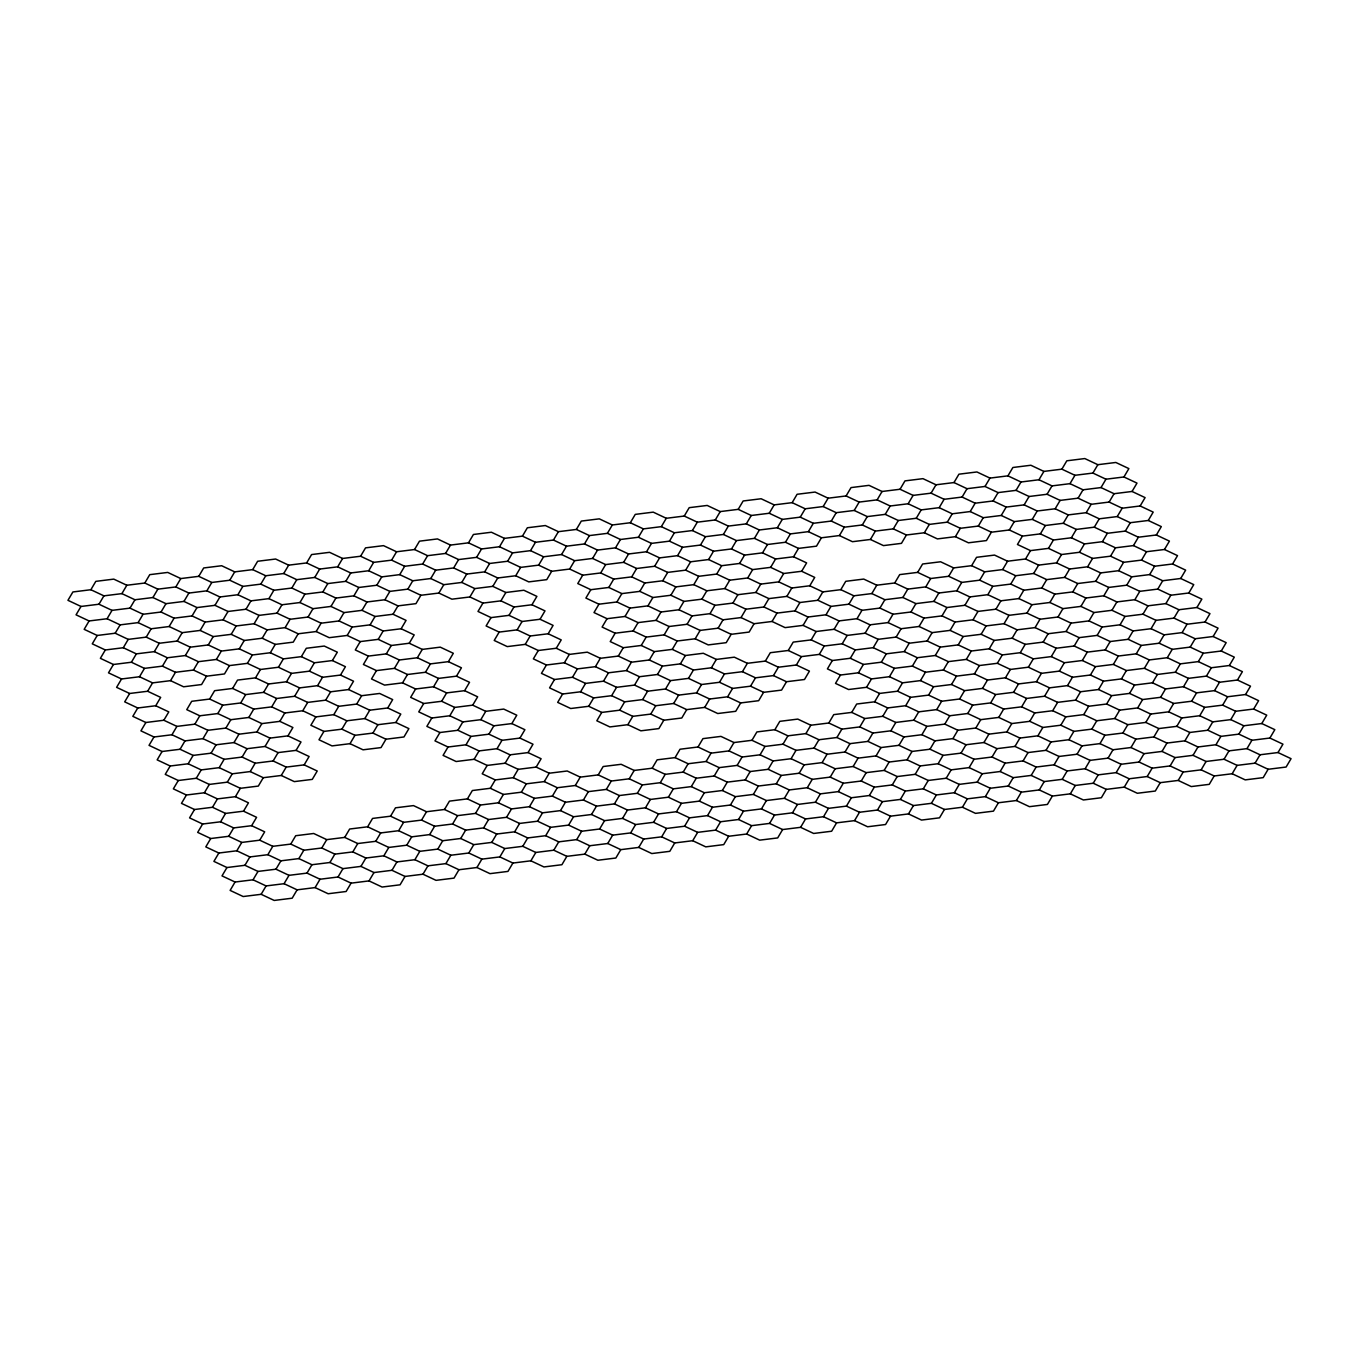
<?xml version="1.0" encoding="UTF-8"?>
<svg xmlns="http://www.w3.org/2000/svg" width="1359" height="1359" viewBox="0 0 1359 1359"><rect width="100%" height="100%" fill="white"/><g stroke="black" fill="none" stroke-linecap="round" stroke-linejoin="round"><path stroke-width="1.5" d="M298.182 633.787L285.135 627.637L267.162 629.88L254.116 623.747L236.126 625.972L223.08 619.84L205.107 622.065L192.061 615.933L174.071 618.175L161.025 612.026L143.052 614.268L130.005 608.136L112.016 610.361L98.969 604.228L80.996 606.454L76.053 614.829L89.099 620.961L107.089 618.736L120.136 624.868L138.108 622.626L151.155 628.775L169.145 626.533L182.191 632.665L200.164 630.44L213.21 636.573L231.2 634.347L244.246 640.48L262.219 638.237L275.265 644.387L293.255 642.144L298.182 633.787L316.171 631.544L329.218 637.677L347.191 635.451L360.237 641.584L378.227 639.359L391.273 645.491L409.246 643.249L422.292 649.398L440.282 647.156L453.311 653.288L448.385 661.663L430.395 663.888L417.349 657.756L399.376 659.998L386.33 653.866L368.34 656.091L355.311 649.959L360.237 641.584M90.866 589.721L95.809 581.363L113.782 579.121L126.829 585.253L144.818 583.028L157.865 589.16L175.838 586.935L188.884 593.068L206.874 590.825L219.92 596.975L237.893 594.732L250.939 600.865L268.929 598.639L281.959 604.772L299.948 602.547L312.995 608.679L330.967 606.437L344.014 612.586L362.004 610.344L375.05 616.476L393.023 614.251L406.069 620.384L401.143 628.758L383.153 630.984L370.107 624.851L352.134 627.077L339.087 620.944L321.098 623.186L308.051 617.037L290.079 619.279L277.032 613.147L259.042 615.372L245.996 609.24L228.023 611.465L214.977 605.333L196.987 607.575L183.958 601.425L165.968 603.668L152.921 597.535L134.949 599.761L121.902 593.628L103.913 595.854L90.866 589.721L72.893 591.963L67.95 600.321L80.996 606.454M89.099 620.961L84.173 629.336L97.219 635.468L115.192 633.226L128.239 639.376L146.228 637.133L159.275 643.266L177.248 641.04L190.294 647.173L208.284 644.947L221.313 651.08L239.303 648.855L252.349 654.987L270.322 652.745L283.368 658.877L301.358 656.652L314.405 662.784L332.377 660.559L345.424 666.691L340.497 675.066L322.508 677.292L309.461 671.159L291.489 673.385L278.442 667.252L260.452 669.477L247.406 663.345L229.433 665.587L216.387 659.455L198.397 661.68L185.351 655.548L167.378 657.773L154.331 651.641L136.342 653.866L123.295 647.733L105.323 649.976L92.276 643.843L97.219 635.468M98.969 604.228L103.913 595.854M107.089 618.736L112.016 610.361M121.902 593.628L126.829 585.253M105.323 649.976L100.379 658.334L113.426 664.483L131.415 662.241L144.462 668.373L162.434 666.148L175.481 672.28L193.471 670.055L206.517 676.187L224.49 673.945L229.433 665.587M115.192 633.226L120.136 624.868M130.005 608.136L134.949 599.761M144.818 583.028L149.745 574.653L167.735 572.428L180.781 578.56L198.754 576.335L211.8 582.467L229.79 580.225L242.836 586.375L260.809 584.132L273.855 590.265L291.845 588.039L304.892 594.172L322.864 591.946L335.911 598.079L353.901 595.837L366.947 601.986L384.92 599.744L397.966 605.876L415.956 603.651L420.882 595.276L438.872 593.051L451.918 599.183L469.891 596.958L482.938 603.09L500.927 600.848L513.974 606.997L531.947 604.755L544.993 610.887L540.05 619.262L522.077 621.488L509.03 615.355L491.041 617.598L477.994 611.448L482.938 603.09M113.426 664.483L108.499 672.841L121.546 678.973L139.518 676.748L152.565 682.881L170.555 680.655L183.601 686.788L201.574 684.545L206.517 676.187M123.295 647.733L128.239 639.376M138.108 622.626L143.052 614.268M152.921 597.535L157.865 589.16M121.546 678.973L116.602 687.348L129.649 693.481L147.638 691.255L160.668 697.388L155.741 705.746L137.752 707.988L124.705 701.856L129.649 693.481M131.415 662.241L136.342 653.866M146.228 637.133L151.155 628.775M161.025 612.026L165.968 603.668M175.838 586.935L180.781 578.56M139.518 676.748L144.462 668.373M154.331 651.641L159.275 643.266M169.145 626.533L174.071 618.175M183.958 601.425L188.884 593.068M198.754 576.335L203.697 567.96L221.67 565.735L234.716 571.867L252.706 569.625L265.752 575.757L283.725 573.532L296.772 579.664L314.761 577.439L327.808 583.572L345.781 581.346L358.827 587.479L376.817 585.236L389.863 591.386L407.836 589.143L420.882 595.276M137.752 707.988L132.825 716.346L145.872 722.495L163.844 720.253L176.891 726.385L194.881 724.16L207.927 730.293L225.9 728.067L238.946 734.2L256.936 731.957L269.982 738.107L287.955 735.865L301.002 741.997L296.058 750.372L278.085 752.597L265.039 746.465L247.049 748.707L234.003 742.575L216.03 744.8L202.984 738.667L184.994 740.893L171.964 734.76L153.975 736.986L140.928 730.853L145.872 722.495M147.638 691.255L152.565 682.881M162.434 666.148L167.378 657.773M177.248 641.04L182.191 632.665M192.061 615.933L196.987 607.575M206.874 590.825L211.8 582.467M170.555 680.655L175.481 672.28M185.351 655.548L190.294 647.173M200.164 630.44L205.107 622.065M214.977 605.333L219.92 596.975M229.79 580.225L234.716 571.867M153.975 736.986L149.031 745.361L162.078 751.493L180.067 749.268L193.114 755.4L211.087 753.175L224.133 759.307L242.123 757.065L255.169 763.214L273.142 760.972L286.188 767.105L304.178 764.879L317.225 771.012L312.281 779.386L294.308 781.612L281.262 775.479L263.272 777.705L250.226 771.572L232.253 773.815L219.207 767.665L201.217 769.907L188.171 763.775L170.198 766L157.151 759.868L162.078 751.493M163.844 720.253L168.788 711.895L155.741 705.746M193.471 670.055L198.397 661.68M208.284 644.947L213.21 636.573M223.08 619.84L228.023 611.465M237.893 594.732L242.836 586.375M252.706 569.625L257.632 561.267L275.622 559.025L288.669 565.157L306.641 562.932L319.688 569.064L337.678 566.839L350.724 572.971L368.697 570.746L381.743 576.879L399.733 574.636L412.779 580.769L430.752 578.543L443.798 584.676L461.788 582.45L474.835 588.583L492.807 586.358L505.854 592.49L523.844 590.248L536.89 596.38L531.947 604.755M171.964 734.76L176.891 726.385M216.387 659.455L221.313 651.08M231.2 634.347L236.126 625.972M245.996 609.24L250.939 600.865M260.809 584.132L265.752 575.757M170.198 766L165.254 774.375L178.301 780.508L196.291 778.265L209.32 784.415L227.31 782.172L240.356 788.305L258.329 786.08L263.272 777.705M180.067 749.268L184.994 740.893M194.881 724.16L199.807 715.785L217.797 713.56L230.843 719.692L248.816 717.467L261.862 723.6L279.852 721.357L292.898 727.507L287.955 735.865M209.677 699.053L214.62 690.695L232.61 688.452L245.639 694.585L263.629 692.36L276.675 698.492L294.648 696.267L307.695 702.399L325.684 700.157L338.731 706.306L356.704 704.064L369.75 710.196L387.74 707.971L400.786 714.104L395.843 722.478L377.87 724.704L364.824 718.571L346.834 720.797L333.787 714.664L315.815 716.906L302.768 710.757L284.778 712.999L271.732 706.867L253.759 709.092L240.713 702.96L222.723 705.185L209.677 699.053L191.704 701.295L186.761 709.653L199.807 715.785M239.303 648.855L244.246 640.48M254.116 623.747L259.042 615.372M268.929 598.639L273.855 590.265M283.725 573.532L288.669 565.157M178.301 780.508L173.357 788.866L186.404 795.015L204.394 792.773L217.44 798.905L235.413 796.68L248.459 802.812L243.533 811.187L225.543 813.412L212.497 807.28L194.524 809.505L181.477 803.373L186.404 795.015M188.171 763.775L193.114 755.4M202.984 738.667L207.927 730.293M217.797 713.56L222.723 705.185M232.61 688.452L237.536 680.095L255.526 677.852L268.572 683.985L286.545 681.759L299.592 687.892L317.581 685.666L330.628 691.799L348.6 689.557L361.647 695.706L379.637 693.464L392.666 699.596L387.74 707.971M247.406 663.345L252.349 654.987M262.219 638.237L267.162 629.88M277.032 613.147L281.959 604.772M291.845 588.039L296.772 579.664M306.641 562.932L311.585 554.557L329.574 552.332L342.621 558.464L360.594 556.239L373.64 562.371L391.63 560.146L404.659 566.278L422.649 564.036L435.695 570.168L453.668 567.943L466.715 574.076L484.704 571.85L497.751 577.983L515.724 575.757L528.77 581.89L546.76 579.647L551.686 571.29L569.676 569.047L582.722 575.18L600.695 572.954L613.741 579.087L631.731 576.862L644.778 582.994L662.75 580.769L675.797 586.901L693.786 584.659L706.833 590.791L724.806 588.566L737.852 594.698L755.842 592.473L768.888 598.606L786.861 596.38L799.907 602.513L817.897 600.27L830.944 606.403L848.916 604.177L861.963 610.31L879.952 608.085L892.999 614.217L910.972 611.992L924.018 618.124L942.008 615.882L955.037 622.031L973.027 619.789L986.073 625.921L1004.046 623.696L1017.093 629.829L1035.082 627.603L1048.129 633.736L1066.102 631.493L1079.148 637.643L1097.138 635.4L1110.184 641.533L1128.157 639.308L1141.203 645.44L1159.193 643.215L1172.239 649.347L1190.212 647.105L1203.259 653.254L1221.248 651.012L1234.295 657.144L1229.351 665.519L1211.362 667.745L1198.332 661.612L1180.342 663.855L1167.296 657.705L1149.323 659.947L1136.277 653.815L1118.287 656.04L1105.241 649.908L1087.268 652.133L1074.222 646.001L1056.232 648.243L1043.185 642.094L1025.213 644.336L1012.166 638.203L994.176 640.429L981.13 634.296L963.157 636.522L950.111 630.389L932.121 632.631L919.075 626.482L901.102 628.724L888.056 622.592L870.066 624.817L857.019 618.685L839.047 620.91L826 614.778L808.01 617.02L794.981 610.87L776.991 613.113L763.945 606.98L745.972 609.206L732.926 603.073L714.936 605.299L701.89 599.166L683.917 601.391L670.87 595.259L652.881 597.501L639.834 591.369L621.861 593.594L608.815 587.462L590.825 589.687L577.779 583.555L582.722 575.18M196.291 778.265L201.217 769.907M211.087 753.175L216.03 744.8M225.9 728.067L230.843 719.692M240.713 702.96L245.639 694.585M255.526 677.852L260.452 669.477M270.322 652.745L275.265 644.387M285.135 627.637L290.079 619.279M299.948 602.547L304.892 594.172M314.761 577.439L319.688 569.064M194.524 809.505L189.581 817.88L202.627 824.013L220.617 821.787L233.663 827.92L251.636 825.694L264.682 831.827L259.739 840.185L241.766 842.427L228.72 836.295L210.73 838.52L197.684 832.388L202.627 824.013M204.394 792.773L209.32 784.415M219.207 767.665L224.133 759.307M234.003 742.575L238.946 734.2M248.816 717.467L253.759 709.092M263.629 692.36L268.572 683.985M278.442 667.252L283.368 658.877M308.051 617.037L312.995 608.679M322.864 591.946L327.808 583.572M337.678 566.839L342.621 558.464M212.497 807.28L217.44 798.905M227.31 782.172L232.253 773.815M242.123 757.065L247.049 748.707M256.936 731.957L261.862 723.6M271.732 706.867L276.675 698.492M286.545 681.759L291.489 673.385M301.358 656.652L306.302 648.277L324.274 646.052L337.321 652.184L332.377 660.559M316.171 631.544L321.098 623.186M330.967 606.437L335.911 598.079M345.781 581.346L350.724 572.971M360.594 556.239L365.537 547.864L383.51 545.639L396.556 551.771L414.546 549.529L427.592 555.678L445.565 553.436L458.612 559.568L476.601 557.343L489.631 563.475L507.62 561.25L520.667 567.383L538.64 565.14L551.686 571.29M210.73 838.52L205.804 846.895L218.85 853.027L236.823 850.785L249.869 856.934L267.859 854.692L280.905 860.825L298.878 858.599L311.924 864.732L329.914 862.506L342.961 868.639L360.933 866.396L373.98 872.546L391.97 870.304L405.016 876.436L422.989 874.211L436.035 880.343L454.025 878.118L458.951 869.743L476.941 867.518L489.987 873.65L507.96 871.408L512.904 863.05L530.876 860.808L543.923 866.94L561.913 864.715L566.839 856.34L584.829 854.115L597.875 860.247L615.848 858.022L620.791 849.647L638.764 847.421L651.81 853.554L669.8 851.329L674.727 842.954L692.716 840.711L705.763 846.861L723.735 844.618L728.679 836.261L746.669 834.018L759.698 840.151L777.688 837.925L782.631 829.551L800.604 827.325L813.65 833.458L831.64 831.232L836.566 822.858L854.556 820.632L867.603 826.765L885.575 824.522L890.519 816.164L908.491 813.922L921.538 820.072L939.528 817.829L944.454 809.471L962.444 807.229L975.49 813.361L993.463 811.136L998.406 802.761L1016.379 800.536L1029.426 806.668L1047.415 804.443L1052.359 796.068L1070.331 793.843L1083.378 799.975L1101.368 797.733L1106.294 789.375L1124.284 787.133L1137.33 793.265L1155.303 791.04L1160.246 782.665L1178.219 780.44L1191.265 786.572L1209.255 784.347L1214.182 775.972L1232.171 773.747L1245.218 779.879L1263.19 777.637L1268.134 769.279L1286.107 767.037L1291.05 758.679L1278.004 752.546L1260.031 754.772L1246.984 748.639L1228.995 750.864L1215.948 744.732L1197.975 746.974L1184.929 740.825L1166.939 743.067L1153.893 736.935L1135.92 739.16L1122.874 733.028L1104.884 735.253L1091.838 729.12L1073.865 731.363L1060.818 725.213L1042.829 727.456L1029.782 721.323L1011.809 723.549L998.763 717.416L980.773 719.641L967.727 713.509L949.754 715.751L936.708 709.602L918.718 711.844L905.689 705.712L887.699 707.937L874.652 701.805L856.68 704.03L851.736 712.405L833.746 714.63L828.82 723.005L810.83 725.23L797.784 719.098L779.811 721.34L774.868 729.698L756.895 731.94L751.952 740.298L733.979 742.541L720.933 736.391L702.943 738.633L698.016 746.991L680.027 749.234L675.083 757.609L657.11 759.834L652.167 768.209L634.194 770.434L621.148 764.302L603.158 766.527L598.232 774.902L580.242 777.127L567.196 770.995L549.223 773.22L536.176 767.088L518.187 769.33L505.14 763.197L487.168 765.423L474.121 759.29L456.131 761.516L443.085 755.383L448.028 747.008L466.001 744.783L479.048 750.915L497.037 748.69L510.084 754.823L528.056 752.597L541.103 758.73L536.176 767.088M220.617 821.787L225.543 813.412M235.413 796.68L240.356 788.305M250.226 771.572L255.169 763.214M265.039 746.465L269.982 738.107M279.852 721.357L284.778 712.999M294.648 696.267L299.592 687.892M309.461 671.159L314.405 662.784M339.087 620.944L344.014 612.586M353.901 595.837L358.827 587.479M368.697 570.746L373.64 562.371M218.85 853.027L213.907 861.385L226.953 867.535L244.943 865.292L257.989 871.425L275.962 869.199L289.008 875.332L306.998 873.107L320.028 879.239L338.017 876.997L351.064 883.146L369.036 880.904L382.083 887.036L400.073 884.811L405.016 876.436M228.72 836.295L233.663 827.92M273.142 760.972L278.085 752.597M302.768 710.757L307.695 702.399M317.581 685.666L322.508 677.292M347.191 635.451L352.134 627.077M362.004 610.344L366.947 601.986M376.817 585.236L381.743 576.879M391.63 560.146L396.556 551.771M226.953 867.535L222.01 875.892L235.056 882.025L253.046 879.8L266.092 885.932L284.065 883.707L297.111 889.839L315.101 887.597L328.148 893.746L346.12 891.504L351.064 883.146M236.823 850.785L241.766 842.427M251.636 825.694L256.579 817.32L243.533 811.187M281.262 775.479L286.188 767.105M315.815 716.906L310.871 725.264L323.918 731.397L341.907 729.171L354.954 735.304L372.927 733.079L385.973 739.211L403.963 736.969L408.889 728.611L395.843 722.478M325.684 700.157L330.628 691.799M370.107 624.851L375.05 616.476M384.92 599.744L389.863 591.386M399.733 574.636L404.659 566.278M414.546 549.529L419.472 541.171L437.462 538.928L450.508 545.078L468.481 542.836L481.528 548.968L499.517 546.743L512.564 552.875L530.537 550.65L543.583 556.782L561.573 554.54L574.619 560.689L592.592 558.447L605.638 564.58L623.628 562.354L636.658 568.487L654.647 566.261L667.694 572.394L685.666 570.151L698.713 576.301L716.703 574.059L729.749 580.191L747.722 577.966L760.768 584.098L778.758 581.873L791.804 588.005L809.777 585.78L822.824 591.912L840.813 589.67L853.86 595.803L871.832 593.577L884.879 599.71L902.869 597.484L915.915 603.617L933.888 601.391L946.934 607.524L964.924 605.282L977.97 611.414L995.943 609.189L1008.99 615.321L1026.979 613.096L1040.009 619.228L1057.998 617.003L1071.045 623.135L1089.018 620.893L1102.064 627.043L1120.054 624.8L1133.1 630.933L1151.073 628.707L1164.119 634.84L1182.109 632.614L1195.156 638.747L1213.128 636.505L1226.175 642.654L1221.248 651.012M235.056 882.025L230.13 890.4L243.176 896.532L261.149 894.307L274.195 900.439L292.185 898.197L297.111 889.839M244.943 865.292L249.869 856.934M304.178 764.879L309.105 756.504L296.058 750.372M323.918 731.397L318.991 739.772L332.021 745.904L350.01 743.679L363.057 749.811L381.03 747.586L385.973 739.211M333.787 714.664L338.731 706.306M348.6 689.557L353.544 681.199L340.497 675.066M368.34 656.091L363.414 664.466L376.46 670.599L394.433 668.356L407.479 674.489L425.469 672.263L438.515 678.396L456.488 676.17L469.534 682.303L464.608 690.678L446.618 692.903L433.572 686.771L415.599 688.996L402.553 682.864L384.563 685.106L371.517 678.956L376.46 670.599M378.227 639.359L383.153 630.984M393.023 614.251L397.966 605.876M407.836 589.143L412.779 580.769M422.649 564.036L427.592 555.678M253.046 879.8L257.989 871.425M267.859 854.692L272.785 846.317L290.775 844.092L303.821 850.224L321.794 847.999L334.841 854.131L352.83 851.906L365.877 858.039L383.85 855.796L396.896 861.946L414.886 859.703L427.932 865.836L445.905 863.611L458.951 869.743M341.907 729.171L346.834 720.797M356.704 704.064L361.647 695.706M386.33 653.866L391.273 645.491M430.752 578.543L435.695 570.168M445.565 553.436L450.508 545.078M261.149 894.307L266.092 885.932M275.962 869.199L280.905 860.825M290.775 844.092L295.701 835.717L313.691 833.492L326.738 839.624L344.71 837.399L357.757 843.531L375.747 841.306L388.793 847.438L406.766 845.196L419.812 851.329L437.802 849.103L450.848 855.236L468.821 853.01L481.867 859.143L499.857 856.917L512.904 863.05M350.01 743.679L354.954 735.304M364.824 718.571L369.75 710.196M394.433 668.356L399.376 659.998M409.246 643.249L414.189 634.891L401.143 628.758M438.872 593.051L443.798 584.676M453.668 567.943L458.612 559.568M468.481 542.836L473.425 534.478L491.397 532.235L504.444 538.368L522.434 536.142L535.48 542.275L553.453 540.05L566.499 546.182L584.489 543.94L597.535 550.089L615.508 547.847L628.554 553.979L646.544 551.754L659.591 557.886L677.563 555.661L690.61 561.794L708.6 559.551L721.646 565.701L739.619 563.458L752.665 569.591L770.655 567.366L783.684 573.498L801.674 571.273L814.721 577.405L809.777 585.78M284.065 883.707L289.008 875.332M298.878 858.599L303.821 850.224M372.927 733.079L377.87 724.704M402.553 682.864L407.479 674.489M417.349 657.756L422.292 649.398M461.788 582.45L466.715 574.076M476.601 557.343L481.528 548.968M306.998 873.107L311.924 864.732M321.794 847.999L326.738 839.624M415.599 688.996L410.656 697.371L423.702 703.503L441.675 701.278L454.721 707.41L472.711 705.168L485.758 711.318L503.73 709.075L516.777 715.208L511.85 723.583L493.861 725.808L480.814 719.675L462.841 721.918L449.795 715.768L431.805 718.011L418.759 711.878L423.702 703.503M425.469 672.263L430.395 663.888M469.891 596.958L474.835 588.583M484.704 571.85L489.631 563.475M499.517 546.743L504.444 538.368M315.101 887.597L320.028 879.239M329.914 862.506L334.841 854.131M344.71 837.399L349.654 829.024L367.643 826.799L380.673 832.931L398.663 830.706L411.709 836.838L429.682 834.596L442.728 840.728L460.718 838.503L473.764 844.635L491.737 842.41L504.784 848.543L522.773 846.317L535.82 852.45L553.793 850.207L566.839 856.34M433.572 686.771L438.515 678.396M492.807 586.358L497.751 577.983M507.62 561.25L512.564 552.875M522.434 536.142L527.36 527.768L545.35 525.542L558.396 531.675L576.369 529.449L589.415 535.582L607.405 533.34L620.451 539.489L638.424 537.247L651.471 543.379L669.46 541.154L682.507 547.286L700.48 545.061L713.526 551.193L731.516 548.951L744.562 555.101L762.535 552.858L775.581 558.991L793.571 556.765L806.617 562.898L801.674 571.273M338.017 876.997L342.961 868.639M352.83 851.906L357.757 843.531M367.643 826.799L372.57 818.424L390.56 816.198L403.606 822.331L421.579 820.089L434.625 826.238L452.615 823.996L465.661 830.128L483.634 827.903L496.681 834.035L514.67 831.81L527.7 837.942L545.689 835.7L558.736 841.85L576.709 839.607L589.755 845.74L607.745 843.514L620.791 849.647M431.805 718.011L426.879 726.369L439.925 732.518L457.898 730.276L470.944 736.408L488.934 734.183L501.981 740.315L519.953 738.09L533 744.222L528.056 752.597M441.675 701.278L446.618 692.903M456.488 676.17L461.431 667.796L448.385 661.663M491.041 617.598L486.114 625.955L499.161 632.088L517.133 629.863L530.18 635.995L548.17 633.77L561.216 639.902L556.273 648.26L538.3 650.502L525.254 644.37L507.264 646.595L494.217 640.463L499.161 632.088M500.927 600.848L505.854 592.49M515.724 575.757L520.667 567.383M530.537 550.65L535.48 542.275M360.933 866.396L365.877 858.039M375.747 841.306L380.673 832.931M390.56 816.198L395.486 807.824L413.476 805.598L426.522 811.731L444.495 809.488L457.541 815.638L475.531 813.395L488.577 819.528L506.55 817.303L519.597 823.435L537.586 821.21L550.633 827.342L568.606 825.1L581.652 831.249L599.642 829.007L612.688 835.139L630.661 832.914L643.707 839.047L661.697 836.821L674.727 842.954M439.925 732.518L434.982 740.876L448.028 747.008M449.795 715.768L454.721 707.41M509.03 615.355L513.974 606.997M538.64 565.14L543.583 556.782M553.453 540.05L558.396 531.675M369.036 880.904L373.98 872.546M383.85 855.796L388.793 847.438M398.663 830.706L403.606 822.331M457.898 730.276L462.841 721.918M472.711 705.168L477.655 696.81L464.608 690.678M517.133 629.863L522.077 621.488M561.573 554.54L566.499 546.182M576.369 529.449L581.312 521.075L599.302 518.849L612.331 524.982L630.321 522.739L643.368 528.889L661.34 526.646L674.387 532.779L692.377 530.554L705.423 536.686L723.396 534.461L736.442 540.593L754.432 538.351L767.478 544.5L785.451 542.258L798.497 548.39L816.487 546.165L821.414 537.79L839.403 535.565L852.45 541.697L870.423 539.472L883.469 545.605L901.459 543.362L906.385 535.004L924.375 532.762L937.421 538.911L955.394 536.669L968.44 542.802L986.43 540.576L991.357 532.201L1009.346 529.976L1022.393 536.109L1040.365 533.883L1053.412 540.016L1071.402 537.773L1084.448 543.923L1102.421 541.68L1115.467 547.813L1133.457 545.588L1146.503 551.72L1164.476 549.495L1177.523 555.627L1172.596 563.985L1154.606 566.227L1141.56 560.095L1123.587 562.32L1110.541 556.188L1092.551 558.413L1079.505 552.281L1061.532 554.523L1048.485 548.373L1030.496 550.616L1017.449 544.483L1022.393 536.109M391.97 870.304L396.896 861.946M406.766 845.196L411.709 836.838M421.579 820.089L426.522 811.731M466.001 744.783L470.944 736.408M480.814 719.675L485.758 711.318M525.254 644.37L530.18 635.995M569.676 569.047L574.619 560.689M584.489 543.94L589.415 535.582M414.886 859.703L419.812 851.329M429.682 834.596L434.625 826.238M444.495 809.488L449.438 801.13L467.411 798.888L480.457 805.038L498.447 802.795L511.494 808.928L529.466 806.702L542.513 812.835L560.503 810.61L573.549 816.742L591.522 814.5L604.568 820.649L622.558 818.407L635.604 824.539L653.577 822.314L666.623 828.446L684.613 826.221L697.66 832.354L715.632 830.111L728.679 836.261M474.121 759.29L479.048 750.915M488.934 734.183L493.861 725.808M538.3 650.502L533.357 658.877L546.403 665.01L564.376 662.767L577.422 668.9L595.412 666.674L608.458 672.807L626.431 670.582L639.477 676.714L657.467 674.489L670.514 680.621L688.486 678.379L701.533 684.511L719.523 682.286L732.569 688.418L750.542 686.193L763.588 692.326L781.578 690.1L786.504 681.725L804.494 679.5L809.42 671.125L796.374 664.993L778.401 667.218L765.355 661.086L747.365 663.311L734.336 657.178L716.346 659.421L703.299 653.271L685.327 655.514L672.28 649.381L654.291 651.607L641.244 645.474L623.271 647.699L610.225 641.567L615.151 633.209L633.141 630.967L646.188 637.099L664.16 634.874L677.207 641.006L695.196 638.781L708.243 644.913L726.216 642.671L731.159 634.313L749.132 632.071L754.075 623.713L772.048 621.471L785.094 627.62L803.084 625.378L816.13 631.51L834.103 629.285L847.15 635.417L865.139 633.192L878.186 639.325L896.159 637.082L909.205 643.232L927.195 640.989L940.241 647.122L958.214 644.896L971.26 651.029L989.25 648.804L1002.296 654.936L1020.269 652.694L1033.316 658.843L1051.305 656.601L1064.352 662.733L1082.325 660.508L1095.371 666.64L1113.361 664.415L1126.39 670.548L1144.38 668.305L1157.426 674.455L1175.399 672.212L1188.446 678.345L1206.435 676.119L1219.482 682.252L1237.454 680.027L1250.501 686.159L1245.574 694.517L1227.585 696.759L1214.538 690.627L1196.566 692.852L1183.519 686.72L1165.529 688.945L1152.483 682.813L1134.51 685.055L1121.464 678.905L1103.474 681.148L1090.428 675.015L1072.455 677.241L1059.408 671.108L1041.419 673.334L1028.372 667.201L1010.4 669.443L997.353 663.294L979.363 665.536L966.334 659.404L948.344 661.629L935.298 655.497L917.325 657.722L904.279 651.59L886.289 653.832L873.242 647.682L855.27 649.925L842.223 643.792L824.233 646.018L811.187 639.885L793.214 642.111L788.271 650.485L770.298 652.711L765.355 661.086M548.17 633.77L553.096 625.395L540.05 619.262M592.592 558.447L597.535 550.089M607.405 533.34L612.331 524.982M422.989 874.211L427.932 865.836M437.802 849.103L442.728 840.728M452.615 823.996L457.541 815.638M467.411 798.888L472.354 790.53L490.344 788.288L503.374 794.437L521.363 792.195L534.41 798.328L552.383 796.102L565.429 802.235L583.419 800.009L596.465 806.142L614.438 803.899L627.484 810.049L645.474 807.807L658.52 813.939L676.493 811.714L689.54 817.846L707.529 815.621L720.576 821.753L738.549 819.511L751.595 825.66L769.585 823.418L782.631 829.551M487.168 765.423L482.224 773.798L495.271 779.93L513.26 777.688L526.307 783.837L544.279 781.595L557.326 787.727L575.316 785.502L588.345 791.634L606.335 789.409L619.381 795.542L637.354 793.299L650.4 799.449L668.39 797.206L681.437 803.339L699.409 801.114L712.456 807.246L730.446 805.021L743.492 811.153L761.465 808.911L774.511 815.06L792.501 812.818L805.547 818.95L823.52 816.725L836.566 822.858M497.037 748.69L501.981 740.315M546.403 665.01L541.46 673.368L554.506 679.5L572.496 677.275L585.542 683.407L603.515 681.182L616.561 687.314L634.551 685.089L647.597 691.221L665.57 688.979L678.617 695.128L696.606 692.886L709.653 699.019L727.626 696.793L740.672 702.926L758.662 700.7L763.588 692.326M590.825 589.687L585.899 598.062L598.945 604.194L616.918 601.969L629.964 608.102L647.954 605.859L660.984 612.009L678.973 609.766L692.02 615.899L709.993 613.673L723.039 619.806L741.029 617.581L754.075 623.713M600.695 572.954L605.638 564.58M615.508 547.847L620.451 539.489M630.321 522.739L635.265 514.381L653.237 512.139L666.284 518.289L684.273 516.046L697.303 522.179L715.293 519.953L728.339 526.086L746.312 523.861L759.358 529.993L777.348 527.751L790.394 533.9L808.367 531.658L821.414 537.79M445.905 863.611L450.848 855.236M460.718 838.503L465.661 830.128M475.531 813.395L480.457 805.038M490.344 788.288L495.271 779.93M505.14 763.197L510.084 754.823M519.953 738.09L524.897 729.715L511.85 723.583M554.506 679.5L549.58 687.875L562.626 694.007L580.599 691.782L593.645 697.914L611.635 695.689L624.664 701.822L642.654 699.579L655.701 705.729L673.673 703.486L686.72 709.619L704.709 707.393L717.756 713.526L735.729 711.301L740.672 702.926M564.376 662.767L569.319 654.409L587.309 652.167L600.338 658.3L618.328 656.074L631.374 662.207L649.347 659.981L662.394 666.114L680.383 663.871L693.43 670.021L711.403 667.779L724.449 673.911L742.439 671.686L755.485 677.818L773.458 675.593L786.504 681.725M598.945 604.194L594.002 612.569L607.048 618.702L625.021 616.459L638.067 622.609L656.057 620.367L669.104 626.499L687.076 624.274L700.123 630.406L718.113 628.181L731.159 634.313M608.815 587.462L613.741 579.087M623.628 562.354L628.554 553.979M638.424 537.247L643.368 528.889M468.821 853.01L473.764 844.635M483.634 827.903L488.577 819.528M498.447 802.795L503.374 794.437M513.26 777.688L518.187 769.33M562.626 694.007L557.683 702.382L570.729 708.515L588.702 706.289L601.748 712.422L619.738 710.179L632.784 716.329L650.757 714.087L663.804 720.219L681.793 717.994L686.72 709.619M572.496 677.275L577.422 668.9M607.048 618.702L602.105 627.06L615.151 633.209M616.918 601.969L621.861 593.594M631.731 576.862L636.658 568.487M646.544 551.754L651.471 543.379M661.34 526.646L666.284 518.289M476.941 867.518L481.867 859.143M491.737 842.41L496.681 834.035M506.55 817.303L511.494 808.928M521.363 792.195L526.307 783.837M580.599 691.782L585.542 683.407M595.412 666.674L600.338 658.3M625.021 616.459L629.964 608.102M639.834 591.369L644.778 582.994M654.647 566.261L659.591 557.886M669.46 541.154L674.387 532.779M684.273 516.046L689.2 507.671L707.19 505.446L720.236 511.579L738.209 509.353L751.255 515.486L769.245 513.26L782.291 519.393L800.264 517.15L813.311 523.3L831.3 521.058L844.33 527.19L862.319 524.965L875.366 531.097L893.339 528.872L906.385 535.004M499.857 856.917L504.784 848.543M514.67 831.81L519.597 823.435M529.466 806.702L534.41 798.328M544.279 781.595L549.223 773.22M588.702 706.289L593.645 697.914M603.515 681.182L608.458 672.807M618.328 656.074L623.271 647.699M633.141 630.967L638.067 622.609M647.954 605.859L652.881 597.501M662.75 580.769L667.694 572.394M677.563 555.661L682.507 547.286M692.377 530.554L697.303 522.179M522.773 846.317L527.7 837.942M537.586 821.21L542.513 812.835M552.383 796.102L557.326 787.727M601.748 712.422L596.822 720.78L609.868 726.929L627.841 724.687L640.887 730.819L658.877 728.594L663.804 720.219M611.635 695.689L616.561 687.314M626.431 670.582L631.374 662.207M641.244 645.474L646.188 637.099M656.057 620.367L660.984 612.009M670.87 595.259L675.797 586.901M685.666 570.151L690.61 561.794M700.48 545.061L705.423 536.686M715.293 519.953L720.236 511.579M530.876 860.808L535.82 852.45M545.689 835.7L550.633 827.342M560.503 810.61L565.429 802.235M575.316 785.502L580.242 777.127M619.738 710.179L624.664 701.822M634.551 685.089L639.477 676.714M649.347 659.981L654.291 651.607M664.16 634.874L669.104 626.499M678.973 609.766L683.917 601.391M693.786 584.659L698.713 576.301M708.6 559.551L713.526 551.193M723.396 534.461L728.339 526.086M738.209 509.353L743.152 500.978L761.125 498.753L774.171 504.885L792.161 502.66L805.207 508.793L823.18 506.55L836.227 512.683L854.216 510.457L867.263 516.59L885.236 514.365L898.282 520.497L916.272 518.272L929.318 524.404L947.291 522.162L960.337 528.294L978.327 526.069L991.357 532.201M553.793 850.207L558.736 841.85M568.606 825.1L573.549 816.742M583.419 800.009L588.345 791.634M627.841 724.687L632.784 716.329M642.654 699.579L647.597 691.221M657.467 674.489L662.394 666.114M672.28 649.381L677.207 641.006M687.076 624.274L692.02 615.899M701.89 599.166L706.833 590.791M716.703 574.059L721.646 565.701M731.516 548.951L736.442 540.593M746.312 523.861L751.255 515.486M576.709 839.607L581.652 831.249M591.522 814.5L596.465 806.142M606.335 789.409L611.278 781.034L629.251 778.809L642.297 784.941L660.287 782.699L673.334 788.849L691.306 786.606L704.353 792.739L722.342 790.513L735.372 796.646L753.362 794.42L766.408 800.553L784.381 798.311L797.427 804.46L815.417 802.218L828.463 808.35L846.436 806.125L859.483 812.257L877.472 810.032L890.519 816.164M650.757 714.087L655.701 705.729M665.57 688.979L670.514 680.621M680.383 663.871L685.327 655.514M695.196 638.781L700.123 630.406M709.993 613.673L714.936 605.299M724.806 588.566L729.749 580.191M739.619 563.458L744.562 555.101M754.432 538.351L759.358 529.993M769.245 513.26L774.171 504.885M584.829 854.115L589.755 845.74M599.642 829.007L604.568 820.649M614.438 803.899L619.381 795.542M629.251 778.809L634.194 770.434M673.673 703.486L678.617 695.128M688.486 678.379L693.43 670.021M718.113 628.181L723.039 619.806M732.926 603.073L737.852 594.698M747.722 577.966L752.665 569.591M762.535 552.858L767.478 544.5M777.348 527.751L782.291 519.393M792.161 502.66L797.087 494.285L815.077 492.06L828.124 498.192L846.096 495.95L859.143 502.083L877.133 499.857L890.179 505.99L908.152 503.764L921.198 509.897L939.188 507.671L952.234 513.804L970.207 511.562L983.253 517.694L1001.243 515.469L1014.29 521.601L1032.262 519.376L1045.309 525.508L1063.299 523.283L1076.328 529.415L1094.318 527.173L1107.364 533.306L1125.337 531.08L1138.383 537.213L1156.373 534.987L1169.419 541.12L1164.476 549.495M607.745 843.514L612.688 835.139M622.558 818.407L627.484 810.049M637.354 793.299L642.297 784.941M696.606 692.886L701.533 684.511M711.403 667.779L716.346 659.421M741.029 617.581L745.972 609.206M755.842 592.473L760.768 584.098M770.655 567.366L775.581 558.991M785.451 542.258L790.394 533.9M800.264 517.15L805.207 508.793M630.661 832.914L635.604 824.539M645.474 807.807L650.4 799.449M660.287 782.699L665.214 774.341L683.203 772.099L696.25 778.231L714.222 776.006L727.269 782.138L745.259 779.913L758.305 786.046L776.278 783.82L789.324 789.953L807.314 787.71L820.36 793.86L838.333 791.617L851.38 797.75L869.369 795.525L882.399 801.657L900.388 799.432L913.435 805.564L931.408 803.322L944.454 809.471M704.709 707.393L709.653 699.019M719.523 682.286L724.449 673.911M763.945 606.98L768.888 598.606M778.758 581.873L783.684 573.498M793.571 556.765L798.497 548.39M808.367 531.658L813.311 523.3M823.18 506.55L828.124 498.192M638.764 847.421L643.707 839.047M653.577 822.314L658.52 813.939M668.39 797.206L673.334 788.849M683.203 772.099L688.13 763.741L706.119 761.499L719.166 767.631L737.139 765.406L750.185 771.538L768.175 769.313L781.221 775.445L799.194 773.22L812.24 779.353L830.23 777.11L843.276 783.243L861.249 781.017L874.296 787.15L892.285 784.924L905.332 791.057L923.305 788.832L936.351 794.964L954.341 792.722L967.37 798.854L985.36 796.629L998.406 802.761M727.626 696.793L732.569 688.418M742.439 671.686L747.365 663.311M772.048 621.471L776.991 613.113M786.861 596.38L791.804 588.005M831.3 521.058L836.227 512.683M846.096 495.95L851.04 487.592L869.013 485.35L882.059 491.482L900.049 489.257L913.095 495.389L931.068 493.164L944.114 499.297L962.104 497.054L975.15 503.204L993.123 500.961L1006.17 507.094L1024.159 504.868L1037.206 511.001L1055.179 508.776L1068.225 514.908L1086.215 512.683L1099.261 518.815L1117.234 516.573L1130.28 522.705L1148.27 520.48L1161.316 526.612L1156.373 534.987M661.697 836.821L666.623 828.446M676.493 811.714L681.437 803.339M691.306 786.606L696.25 778.231M706.119 761.499L711.046 753.141L729.036 750.898L742.082 757.031L760.055 754.806L773.101 760.938L791.091 758.713L804.137 764.845L822.11 762.62L835.156 768.752L853.146 766.51L866.193 772.642L884.165 770.417L897.212 776.55L915.202 774.324L928.248 780.457L946.221 778.231L959.267 784.364L977.257 782.121L990.303 788.254L1008.276 786.029L1021.322 792.161L1039.312 789.936L1052.359 796.068M750.542 686.193L755.485 677.818M794.981 610.87L799.907 602.513M839.403 535.565L844.33 527.19M854.216 510.457L859.143 502.083M684.613 826.221L689.54 817.846M699.409 801.114L704.353 792.739M714.222 776.006L719.166 767.631M729.036 750.898L733.979 742.541M773.458 675.593L778.401 667.218M803.084 625.378L808.01 617.02M817.897 600.27L822.824 591.912M862.319 524.965L867.263 516.59M877.133 499.857L882.059 491.482M692.716 840.711L697.66 832.354M707.529 815.621L712.456 807.246M722.342 790.513L727.269 782.138M737.139 765.406L742.082 757.031M796.374 664.993L801.317 656.618L819.307 654.392L832.337 660.525L850.326 658.283L863.373 664.432L881.345 662.19L894.392 668.322L912.382 666.097L925.428 672.229L943.401 670.004L956.447 676.136L974.437 673.894L987.483 680.044L1005.456 677.801L1018.503 683.934L1036.492 681.708L1049.539 687.841L1067.511 685.615L1080.558 691.748L1098.548 689.523L1111.594 695.655L1129.567 693.413L1142.613 699.545L1160.603 697.32L1173.649 703.452L1191.622 701.227L1204.669 707.359L1222.658 705.134L1235.705 711.267L1253.678 709.024L1266.724 715.157L1261.781 723.532L1243.808 725.774L1230.761 719.624L1212.772 721.867L1199.725 715.734L1181.752 717.96L1168.706 711.827L1150.716 714.053L1137.687 707.92L1119.697 710.145L1106.651 704.013L1088.678 706.255L1075.632 700.123L1057.642 702.348L1044.595 696.216L1026.623 698.441L1013.576 692.309L995.586 694.534L982.54 688.401L964.567 690.644L951.521 684.511L933.531 686.737L920.485 680.604L902.512 682.83L889.466 676.697L871.476 678.922L858.429 672.79L840.457 675.032L827.41 668.883L832.337 660.525M811.187 639.885L816.13 631.51M826 614.778L830.944 606.403M840.813 589.67L845.74 581.312L863.729 579.07L876.776 585.202L894.749 582.977L907.795 589.11L925.785 586.884L938.831 593.017L956.804 590.791L969.85 596.924L987.84 594.681L1000.887 600.814L1018.859 598.589L1031.906 604.721L1049.895 602.496L1062.942 608.628L1080.915 606.403L1093.961 612.535L1111.951 610.293L1124.997 616.425L1142.97 614.2L1156.016 620.333L1174.006 618.107L1187.036 624.24L1205.025 622.014L1218.072 628.147L1213.128 636.505M870.423 539.472L875.366 531.097M885.236 514.365L890.179 505.99M900.049 489.257L904.975 480.882L922.965 478.657L936.011 484.789L953.984 482.564L967.03 488.696L985.02 486.454L998.067 492.604L1016.039 490.361L1029.086 496.494L1047.076 494.268L1060.122 500.401L1078.095 498.175L1091.141 504.308L1109.131 502.066L1122.177 508.215L1140.15 505.973L1153.196 512.105L1148.27 520.48M715.632 830.111L720.576 821.753M730.446 805.021L735.372 796.646M745.259 779.913L750.185 771.538M760.055 754.806L764.998 746.431L782.988 744.205L796.017 750.338L814.007 748.113L827.053 754.245L845.026 752.003L858.073 758.152L876.062 755.91L889.109 762.042L907.082 759.817L920.128 765.949L938.118 763.724L951.164 769.857L969.137 767.614L982.183 773.764L1000.173 771.521L1013.219 777.654L1031.192 775.428L1044.239 781.561L1062.228 779.336L1075.275 785.468L1093.248 783.243L1106.294 789.375M819.307 654.392L824.233 646.018M834.103 629.285L839.047 620.91M848.916 604.177L853.86 595.803M893.339 528.872L898.282 520.497M908.152 503.764L913.095 495.389M738.549 819.511L743.492 811.153M753.362 794.42L758.305 786.046M768.175 769.313L773.101 760.938M782.988 744.205L787.914 735.831L805.904 733.605L818.95 739.738L836.923 737.512L849.97 743.645L867.959 741.402L881.006 747.552L898.979 745.31L912.025 751.442L930.015 749.217L943.044 755.349L961.034 753.124L974.08 759.256L992.053 757.014L1005.099 763.163L1023.089 760.921L1036.136 767.054L1054.108 764.828L1067.155 770.961L1085.145 768.735L1098.191 774.868L1116.164 772.625L1129.21 778.775L1147.2 776.533L1160.246 782.665M842.223 643.792L847.15 635.417M857.019 618.685L861.963 610.31M871.832 593.577L876.776 585.202M916.272 518.272L921.198 509.897M931.068 493.164L936.011 484.789M746.669 834.018L751.595 825.66M761.465 808.911L766.408 800.553M776.278 783.82L781.221 775.445M791.091 758.713L796.017 750.338M805.904 733.605L810.83 725.23M840.457 675.032L835.513 683.39L848.56 689.523L866.549 687.297L879.596 693.43L897.569 691.204L910.615 697.337L928.605 695.112L941.651 701.244L959.624 699.002L972.67 705.134L990.66 702.909L1003.689 709.041L1021.679 706.816L1034.726 712.948L1052.698 710.723L1065.745 716.856L1083.735 714.613L1096.781 720.763L1114.754 718.52L1127.8 724.653L1145.79 722.427L1158.836 728.56L1176.809 726.335L1189.855 732.467L1207.845 730.225L1220.892 736.374L1238.864 734.132L1251.911 740.264L1269.901 738.039L1282.947 744.171L1278.004 752.546M850.326 658.283L855.27 649.925M865.139 633.192L870.066 624.817M879.952 608.085L884.879 599.71M894.749 582.977L899.692 574.602L917.665 572.377L930.711 578.509L948.701 576.284L961.747 582.416L979.72 580.174L992.766 586.324L1010.756 584.081L1023.803 590.214L1041.775 587.988L1054.822 594.121L1072.812 591.895L1085.858 598.028L1103.831 595.786L1116.877 601.935L1134.867 599.693L1147.913 605.825L1165.886 603.6L1178.932 609.732L1196.922 607.507L1209.969 613.639L1205.025 622.014M924.375 532.762L929.318 524.404M939.188 507.671L944.114 499.297M953.984 482.564L958.927 474.189L976.917 471.964L989.964 478.096L1007.936 475.854L1020.983 482.003L1038.972 479.761L1052.002 485.893L1069.992 483.668L1083.038 489.801L1101.011 487.575L1114.057 493.708L1132.047 491.465L1145.093 497.615L1140.15 505.973M769.585 823.418L774.511 815.06M784.381 798.311L789.324 789.953M799.194 773.22L804.137 764.845M814.007 748.113L818.95 739.738M858.429 672.79L863.373 664.432M873.242 647.682L878.186 639.325M888.056 622.592L892.999 614.217M902.869 597.484L907.795 589.11M917.665 572.377L922.608 564.002L940.598 561.777L953.644 567.909L971.617 565.684L984.663 571.816L1002.653 569.574L1015.683 575.723L1033.672 573.481L1046.719 579.613L1064.692 577.388L1077.738 583.521L1095.728 581.295L1108.774 587.428L1126.747 585.185L1139.793 591.335L1157.783 589.093L1170.829 595.225L1188.802 593L1201.849 599.132L1196.922 607.507M947.291 522.162L952.234 513.804M962.104 497.054L967.03 488.696M792.501 812.818L797.427 804.46M807.314 787.71L812.24 779.353M822.11 762.62L827.053 754.245M836.923 737.512L841.867 729.137L859.839 726.912L872.886 733.045L890.875 730.802L903.922 736.952L921.895 734.709L934.941 740.842L952.931 738.616L965.977 744.749L983.95 742.524L996.996 748.656L1014.986 746.414L1028.033 752.563L1046.005 750.321L1059.052 756.453L1077.041 754.228L1090.071 760.361L1108.061 758.135L1121.107 764.268L1139.08 762.025L1152.126 768.175L1170.116 765.932L1183.162 772.065L1201.135 769.84L1214.182 775.972M866.549 687.297L871.476 678.922M881.345 662.19L886.289 653.832M896.159 637.082L901.102 628.724M910.972 611.992L915.915 603.617M925.785 586.884L930.711 578.509M955.394 536.669L960.337 528.294M970.207 511.562L975.15 503.204M985.02 486.454L989.964 478.096M800.604 827.325L805.547 818.95M815.417 802.218L820.36 793.86M830.23 777.11L835.156 768.752M845.026 752.003L849.97 743.645M859.839 726.912L864.783 718.537L882.755 716.312L895.802 722.444L913.792 720.202L926.838 726.352L944.811 724.109L957.857 730.242L975.847 728.016L988.893 734.149L1006.866 731.923L1019.913 738.056L1037.902 735.814L1050.949 741.963L1068.921 739.721L1081.968 745.853L1099.958 743.628L1113.004 749.76L1130.977 747.535L1144.023 753.667L1162.013 751.425L1175.042 757.575L1193.032 755.332L1206.079 761.465L1224.051 759.239L1237.098 765.372L1255.087 763.146L1268.134 769.279M874.652 701.805L879.596 693.43M889.466 676.697L894.392 668.322M904.279 651.59L909.205 643.232M919.075 626.482L924.018 618.124M933.888 601.391L938.831 593.017M948.701 576.284L953.644 567.909M978.327 526.069L983.253 517.694M993.123 500.961L998.067 492.604M1007.936 475.854L1012.88 467.496L1030.852 465.254L1043.899 471.403L1061.889 469.161L1074.935 475.293L1092.908 473.068L1105.954 479.2L1123.944 476.975L1136.99 483.108L1132.047 491.465M823.52 816.725L828.463 808.35M838.333 791.617L843.276 783.243M853.146 766.51L858.073 758.152M867.959 741.402L872.886 733.045M882.755 716.312L887.699 707.937M897.569 691.204L902.512 682.83M912.382 666.097L917.325 657.722M927.195 640.989L932.121 632.631M942.008 615.882L946.934 607.524M956.804 590.791L961.747 582.416M971.617 565.684L976.56 557.309L994.533 555.084L1007.58 561.216L1025.569 558.974L1038.616 565.123L1056.589 562.881L1069.635 569.013L1087.625 566.788L1100.671 572.92L1118.644 570.695L1131.69 576.828L1149.68 574.585L1162.709 580.735L1180.699 578.492L1193.746 584.625L1188.802 593M1001.243 515.469L1006.17 507.094M1016.039 490.361L1020.983 482.003M846.436 806.125L851.38 797.75M861.249 781.017L866.193 772.642M876.062 755.91L881.006 747.552M890.875 730.802L895.802 722.444M905.689 705.712L910.615 697.337M920.485 680.604L925.428 672.229M935.298 655.497L940.241 647.122M950.111 630.389L955.037 622.031M964.924 605.282L969.85 596.924M979.72 580.174L984.663 571.816M1009.346 529.976L1014.29 521.601M1024.159 504.868L1029.086 496.494M1038.972 479.761L1043.899 471.403M854.556 820.632L859.483 812.257M869.369 795.525L874.296 787.15M884.165 770.417L889.109 762.042M898.979 745.31L903.922 736.952M913.792 720.202L918.718 711.844M928.605 695.112L933.531 686.737M943.401 670.004L948.344 661.629M958.214 644.896L963.157 636.522M973.027 619.789L977.97 611.414M987.84 594.681L992.766 586.324M1002.653 569.574L1007.58 561.216M1032.262 519.376L1037.206 511.001M1047.076 494.268L1052.002 485.893M1061.889 469.161L1066.815 460.803L1084.805 458.561L1097.851 464.693L1115.824 462.468L1128.87 468.6L1123.944 476.975M877.472 810.032L882.399 801.657M892.285 784.924L897.212 776.55M907.082 759.817L912.025 751.442M921.895 734.709L926.838 726.352M936.708 709.602L941.651 701.244M951.521 684.511L956.447 676.136M966.334 659.404L971.26 651.029M981.13 634.296L986.073 625.921M995.943 609.189L1000.887 600.814M1010.756 584.081L1015.683 575.723M1025.569 558.974L1030.496 550.616M1040.365 533.883L1045.309 525.508M1055.179 508.776L1060.122 500.401M1069.992 483.668L1074.935 475.293M900.388 799.432L905.332 791.057M915.202 774.324L920.128 765.949M930.015 749.217L934.941 740.842M944.811 724.109L949.754 715.751M959.624 699.002L964.567 690.644M974.437 673.894L979.363 665.536M989.25 648.804L994.176 640.429M1004.046 623.696L1008.99 615.321M1018.859 598.589L1023.803 590.214M1033.672 573.481L1038.616 565.123M1048.485 548.373L1053.412 540.016M1063.299 523.283L1068.225 514.908M1078.095 498.175L1083.038 489.801M1092.908 473.068L1097.851 464.693M908.491 813.922L913.435 805.564M923.305 788.832L928.248 780.457M938.118 763.724L943.044 755.349M952.931 738.616L957.857 730.242M967.727 713.509L972.67 705.134M982.54 688.401L987.483 680.044M997.353 663.294L1002.296 654.936M1012.166 638.203L1017.093 629.829M1026.979 613.096L1031.906 604.721M1041.775 587.988L1046.719 579.613M1056.589 562.881L1061.532 554.523M1071.402 537.773L1076.328 529.415M1086.215 512.683L1091.141 504.308M1101.011 487.575L1105.954 479.2M931.408 803.322L936.351 794.964M946.221 778.231L951.164 769.857M961.034 753.124L965.977 744.749M975.847 728.016L980.773 719.641M990.66 702.909L995.586 694.534M1005.456 677.801L1010.4 669.443M1020.269 652.694L1025.213 644.336M1035.082 627.603L1040.009 619.228M1049.895 602.496L1054.822 594.121M1064.692 577.388L1069.635 569.013M1079.505 552.281L1084.448 543.923M1094.318 527.173L1099.261 518.815M1109.131 502.066L1114.057 493.708M954.341 792.722L959.267 784.364M969.137 767.614L974.08 759.256M983.95 742.524L988.893 734.149M998.763 717.416L1003.689 709.041M1013.576 692.309L1018.503 683.934M1028.372 667.201L1033.316 658.843M1043.185 642.094L1048.129 633.736M1057.998 617.003L1062.942 608.628M1072.812 591.895L1077.738 583.521M1087.625 566.788L1092.551 558.413M1102.421 541.68L1107.364 533.306M1117.234 516.573L1122.177 508.215M962.444 807.229L967.37 798.854M977.257 782.121L982.183 773.764M992.053 757.014L996.996 748.656M1006.866 731.923L1011.809 723.549M1021.679 706.816L1026.623 698.441M1036.492 681.708L1041.419 673.334M1051.305 656.601L1056.232 648.243M1066.102 631.493L1071.045 623.135M1080.915 606.403L1085.858 598.028M1095.728 581.295L1100.671 572.92M1110.541 556.188L1115.467 547.813M1125.337 531.08L1130.28 522.705M985.36 796.629L990.303 788.254M1000.173 771.521L1005.099 763.163M1014.986 746.414L1019.913 738.056M1029.782 721.323L1034.726 712.948M1044.595 696.216L1049.539 687.841M1059.408 671.108L1064.352 662.733M1074.222 646.001L1079.148 637.643M1089.018 620.893L1093.961 612.535M1103.831 595.786L1108.774 587.428M1118.644 570.695L1123.587 562.32M1133.457 545.588L1138.383 537.213M1008.276 786.029L1013.219 777.654M1023.089 760.921L1028.033 752.563M1037.902 735.814L1042.829 727.456M1052.698 710.723L1057.642 702.348M1067.511 685.615L1072.455 677.241M1082.325 660.508L1087.268 652.133M1097.138 635.4L1102.064 627.043M1111.951 610.293L1116.877 601.935M1126.747 585.185L1131.69 576.828M1141.56 560.095L1146.503 551.72M1016.379 800.536L1021.322 792.161M1031.192 775.428L1036.136 767.054M1046.005 750.321L1050.949 741.963M1060.818 725.213L1065.745 716.856M1075.632 700.123L1080.558 691.748M1090.428 675.015L1095.371 666.64M1105.241 649.908L1110.184 641.533M1120.054 624.8L1124.997 616.425M1134.867 599.693L1139.793 591.335M1149.68 574.585L1154.606 566.227M1039.312 789.936L1044.239 781.561M1054.108 764.828L1059.052 756.453M1068.921 739.721L1073.865 731.363M1083.735 714.613L1088.678 706.255M1098.548 689.523L1103.474 681.148M1113.361 664.415L1118.287 656.04M1128.157 639.308L1133.1 630.933M1142.97 614.2L1147.913 605.825M1157.783 589.093L1162.709 580.735M1062.228 779.336L1067.155 770.961M1077.041 754.228L1081.968 745.853M1091.838 729.12L1096.781 720.763M1106.651 704.013L1111.594 695.655M1121.464 678.905L1126.39 670.548M1136.277 653.815L1141.203 645.44M1151.073 628.707L1156.016 620.333M1165.886 603.6L1170.829 595.225M1180.699 578.492L1185.643 570.134L1172.596 563.985M1070.331 793.843L1075.275 785.468M1085.145 768.735L1090.071 760.361M1099.958 743.628L1104.884 735.253M1114.754 718.52L1119.697 710.145M1129.567 693.413L1134.51 685.055M1144.38 668.305L1149.323 659.947M1159.193 643.215L1164.119 634.84M1174.006 618.107L1178.932 609.732M1093.248 783.243L1098.191 774.868M1108.061 758.135L1113.004 749.76M1122.874 733.028L1127.8 724.653M1137.687 707.92L1142.613 699.545M1152.483 682.813L1157.426 674.455M1167.296 657.705L1172.239 649.347M1182.109 632.614L1187.036 624.24M1116.164 772.625L1121.107 764.268M1130.977 747.535L1135.92 739.16M1145.79 722.427L1150.716 714.053M1160.603 697.32L1165.529 688.945M1175.399 672.212L1180.342 663.855M1190.212 647.105L1195.156 638.747M1124.284 787.133L1129.21 778.775M1139.08 762.025L1144.023 753.667M1153.893 736.935L1158.836 728.56M1168.706 711.827L1173.649 703.452M1183.519 686.72L1188.446 678.345M1198.332 661.612L1203.259 653.254M1147.2 776.533L1152.126 768.175M1162.013 751.425L1166.939 743.067M1176.809 726.335L1181.752 717.96M1191.622 701.227L1196.566 692.852M1206.435 676.119L1211.362 667.745M1170.116 765.932L1175.042 757.575M1184.929 740.825L1189.855 732.467M1199.725 715.734L1204.669 707.359M1214.538 690.627L1219.482 682.252M1178.219 780.44L1183.162 772.065M1193.032 755.332L1197.975 746.974M1207.845 730.225L1212.772 721.867M1222.658 705.134L1227.585 696.759M1237.454 680.027L1242.398 671.652L1229.351 665.519M1201.135 769.84L1206.079 761.465M1215.948 744.732L1220.892 736.374M1230.761 719.624L1235.705 711.267M1224.051 759.239L1228.995 750.864M1238.864 734.132L1243.808 725.774M1253.678 709.024L1258.621 700.666L1245.574 694.517M1232.171 773.747L1237.098 765.372M1246.984 748.639L1251.911 740.264M1255.087 763.146L1260.031 754.772M1269.901 738.039L1274.827 729.664L1261.781 723.532M788.271 650.485L801.317 656.618M851.736 712.405L864.783 718.537M828.82 723.005L841.867 729.137M774.868 729.698L787.914 735.831M556.273 648.26L569.319 654.409M751.952 740.298L764.998 746.431M698.016 746.991L711.046 753.141M675.083 757.609L688.13 763.741M652.167 768.209L665.214 774.341M598.232 774.902L611.278 781.034M259.739 840.185L272.785 846.317"/></g></svg>
